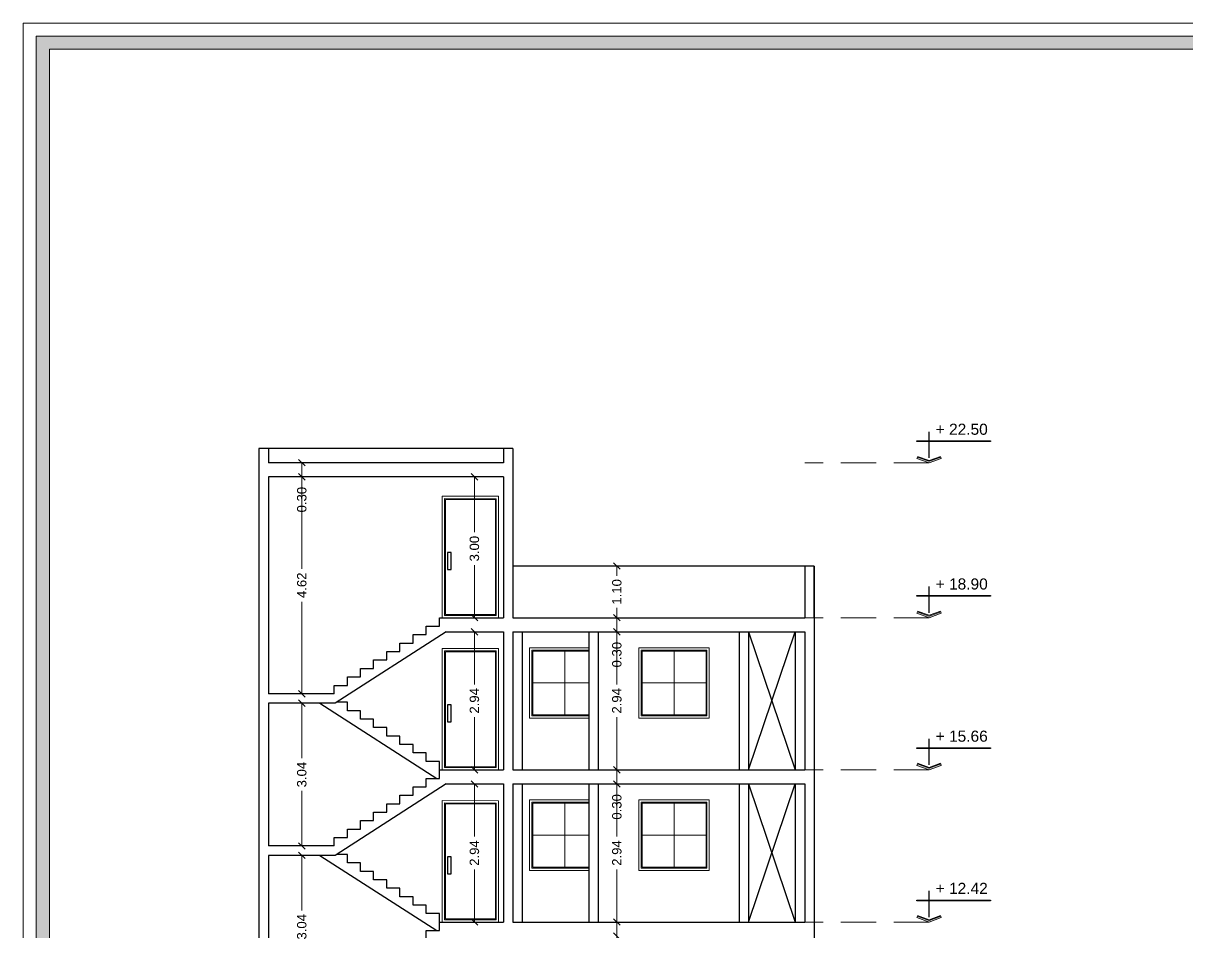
# Model space of a CAD drawing. Header units: metres. Extents: x -355 to 973, y -73 to 238.
# Drawn here: x 545.38 to 570.13, y 216.49 to 235.83 of the extents above; entities that cross this region are included whole.
import ezdxf

# ---------------------------------------------------------------- set-up
doc = ezdxf.new("R2010")
doc.units = ezdxf.units.M
doc.header["$LTSCALE"] = 3
doc.header["$MEASUREMENT"] = 0
doc.linetypes.add('DASHED2', pattern=[0.375, 0.25, -0.125])
for name, color, linetype, lineweight in [('.....13', 7, 'DASHED2', 13), ('05', 21, 'Continuous', 5), ('09', 120, 'Continuous', 9)]:
    doc.layers.add(name, color=color, linetype=linetype, lineweight=lineweight)
doc.layers.add('A-FALSE-25-Knuf', color=2, linetype='Continuous')
doc.layers.add('khatchin', color=7, linetype='Continuous')
doc.styles.get("Standard").update_dxf_attribs({"font": 'arial.ttf'})
doc.dimstyles.new('ahmad', dxfattribs={"dimtxt": 0.2, "dimasz": 0.1375, "dimexe": 0, "dimexo": 0.0625, "dimgap": 0.09, "dimtad": 0, "dimzin": 0, "dimdsep": 46, "dimtxsty": 'Standard', "dimblk": 'OBLIQUE', "dimcen": 0.09, "dimclrd": 245, "dimclrt": 61, "dimadec": 0, "dimazin": 0, "dimtfac": 1, "dimtofl": 0, "dimtmove": 0, "dimatfit": 3, "dimldrblk": 'OBLIQUE', "dimfxl": 0, "dimfxlon": 1, "dimtolj": 1, "dimtzin": 0, "dimlwd": 13, "dimarcsym": 0})

# ---------------------------------------------------------------- blocks, each defined once
blk = doc.blocks.new('7uy')
at = {"layer": 'Defpoints'}
for p, q in [((307.318, 21.839), (307.038, 21.839)), ((307.318, 21.659), (307.318, 21.839))]:
    blk.add_line(p, q, dxfattribs=at)
blk = doc.blocks.new('_Oblique')
at = {"color": 0, "linetype": 'ByBlock', "lineweight": -2}
blk.add_line((-0.5, -0.5), (0.5, 0.5), dxfattribs=at)
blk = doc.blocks.new('*D189')
at = {"color": 245, "lineweight": 13, "transparency": 16777216}
for p, q in [((554.976, 222.878), (554.976, 221.759)), ((554.976, 219.938), (554.976, 221.057))]:
    blk.add_line(p, q, dxfattribs=at)
at = {"layer": 'Defpoints', "color": 0, "transparency": 16777216}
for p in [(554.378, 222.878), (554.976, 222.878), (554.235, 219.938)]:
    blk.add_point(p, dxfattribs=at)
at = {"color": 245, "lineweight": 13, "transparency": 16777216, "xscale": 0.1375, "yscale": 0.1375, "zscale": 0.1375}
for p, rotation in [((554.976, 222.878), 90), ((554.976, 219.938), 270)]:
    blk.add_blockref('_Oblique', p, dxfattribs=dict(at, rotation=rotation))
at = {"color": 61, "transparency": 16777216, "insert": (554.976, 221.408), "char_height": 0.2, "attachment_point": 5, "rotation": 90}
blk.add_mtext('\\A1;2.94', dxfattribs=at)
blk = doc.blocks.new('erger')
blk.add_lwpolyline([(285.953, 18.481), (285.876, 18.481), (285.876, 18.121), (285.953, 18.121)], close=True)
at = {"layer": '09'}
for points in [[(285.766, 17.095), (286.965, 17.093), (286.965, 19.679), (285.766, 19.681)], [(285.816, 17.145), (286.915, 17.143), (286.915, 19.629), (285.816, 19.631)], [(285.836, 17.165), (286.895, 17.163), (286.895, 19.609), (285.836, 19.611)]]:
    blk.add_lwpolyline(points, close=True, dxfattribs=at)
blk = doc.blocks.new('*D190')
at = {"color": 245, "lineweight": 13, "transparency": 16777216}
for p, q in [((554.976, 219.638), (554.976, 218.519)), ((554.976, 216.698), (554.976, 217.817))]:
    blk.add_line(p, q, dxfattribs=at)
at = {"layer": 'Defpoints', "color": 0, "transparency": 16777216}
for p in [(554.378, 219.638), (554.976, 219.638), (554.235, 216.698)]:
    blk.add_point(p, dxfattribs=at)
at = {"color": 245, "lineweight": 13, "transparency": 16777216, "xscale": 0.1375, "yscale": 0.1375, "zscale": 0.1375}
for p, rotation in [((554.976, 219.638), 90), ((554.976, 216.698), 270)]:
    blk.add_blockref('_Oblique', p, dxfattribs=dict(at, rotation=rotation))
at = {"color": 61, "transparency": 16777216, "insert": (554.976, 218.168), "char_height": 0.2, "attachment_point": 5, "rotation": 90}
blk.add_mtext('\\A1;2.94', dxfattribs=at)
blk = doc.blocks.new('43wr34r')
at = {"layer": '09'}
for p, q in [((297.419, 28.365), (297.419, 27.005)), ((296.739, 27.685), (298.099, 27.685))]:
    blk.add_line(p, q, dxfattribs=at)
for points in [[(298.169, 28.435), (296.669, 28.435), (296.669, 26.935), (298.169, 26.935)], [(298.119, 28.385), (296.719, 28.385), (296.719, 26.985), (298.119, 26.985)], [(298.099, 28.365), (296.739, 28.365), (296.739, 27.005), (298.099, 27.005)]]:
    blk.add_lwpolyline(points, close=True, dxfattribs=at)
blk = doc.blocks.new('w4r43w4r')
at = {"layer": '09'}
for p, q in [((270.664, 19.625), (270.664, 18.265)), ((269.984, 18.945), (271.173, 18.945))]:
    blk.add_line(p, q, dxfattribs=at)
for points in [[(271.173, 19.695), (269.914, 19.695), (269.914, 18.195), (271.173, 18.195)], [(271.173, 19.645), (269.964, 19.645), (269.964, 18.245), (271.173, 18.245)], [(271.173, 19.625), (269.984, 19.625), (269.984, 18.265), (271.173, 18.265)]]:
    blk.add_lwpolyline(points, dxfattribs=at)
blk = doc.blocks.new('*D209')
at = {"layer": 'Defpoints', "color": 0, "transparency": 16777216}
for p in [(551.303, 221.358), (551.303, 218.318), (551.303, 218.318)]:
    blk.add_point(p, dxfattribs=at)
at = {"layer": 'khatchin', "color": 245, "lineweight": 13, "transparency": 16777216}
for p, q in [((551.303, 221.358), (551.303, 220.187)), ((551.303, 218.318), (551.303, 219.489))]:
    blk.add_line(p, q, dxfattribs=at)
at = {"layer": 'khatchin', "color": 245, "lineweight": 13, "transparency": 16777216, "xscale": 0.1375, "yscale": 0.1375, "zscale": 0.1375}
for p, rotation in [((551.303, 221.358), 90), ((551.303, 218.318), 270)]:
    blk.add_blockref('_Oblique', p, dxfattribs=dict(at, rotation=rotation))
at = {"layer": 'khatchin', "color": 61, "transparency": 16777216, "insert": (551.303, 219.838), "char_height": 0.2, "attachment_point": 5, "rotation": 90}
blk.add_mtext('\\A1;3.04', dxfattribs=at)
blk = doc.blocks.new('*D210')
at = {"layer": 'Defpoints', "color": 0, "transparency": 16777216}
for p in [(551.303, 218.118), (551.303, 215.078), (551.303, 215.078)]:
    blk.add_point(p, dxfattribs=at)
at = {"layer": 'khatchin', "color": 245, "lineweight": 13, "transparency": 16777216}
for p, q in [((551.303, 218.118), (551.303, 216.947)), ((551.303, 215.078), (551.303, 216.249))]:
    blk.add_line(p, q, dxfattribs=at)
at = {"layer": 'khatchin', "color": 245, "lineweight": 13, "transparency": 16777216, "xscale": 0.1375, "yscale": 0.1375, "zscale": 0.1375}
for p, rotation in [((551.303, 218.118), 90), ((551.303, 215.078), 270)]:
    blk.add_blockref('_Oblique', p, dxfattribs=dict(at, rotation=rotation))
at = {"layer": 'khatchin', "color": 61, "transparency": 16777216, "insert": (551.303, 216.598), "char_height": 0.2, "attachment_point": 5, "rotation": 90}
blk.add_mtext('\\A1;3.04', dxfattribs=at)
blk = doc.blocks.new('*D198')
at = {"layer": 'Defpoints', "color": 0, "transparency": 16777216}
for p in [(551.303, 226.178), (551.303, 221.558), (551.303, 221.558)]:
    blk.add_point(p, dxfattribs=at)
at = {"layer": 'khatchin', "color": 245, "lineweight": 13, "transparency": 16777216}
for p, q in [((551.303, 226.178), (551.303, 224.221)), ((551.303, 221.558), (551.303, 223.515))]:
    blk.add_line(p, q, dxfattribs=at)
at = {"layer": 'khatchin', "color": 245, "lineweight": 13, "transparency": 16777216, "xscale": 0.1375, "yscale": 0.1375, "zscale": 0.1375}
for p, rotation in [((551.303, 226.178), 90), ((551.303, 221.558), 270)]:
    blk.add_blockref('_Oblique', p, dxfattribs=dict(at, rotation=rotation))
at = {"layer": 'khatchin', "color": 61, "transparency": 16777216, "insert": (551.303, 223.868), "char_height": 0.2, "attachment_point": 5, "rotation": 90}
blk.add_mtext('\\A1;4.62', dxfattribs=at)
blk = doc.blocks.new('*D211')
at = {"layer": 'Defpoints', "color": 0, "transparency": 16777216}
for p in [(557.607, 219.938), (557.607, 219.638), (558.006, 219.638)]:
    blk.add_point(p, dxfattribs=at)
at = {"layer": 'khatchin', "color": 245, "lineweight": 13, "transparency": 16777216}
for p, q in [((558.006, 219.938), (558.006, 219.638)), ((558.006, 219.638), (558.006, 219.5))]:
    blk.add_line(p, q, dxfattribs=at)
at = {"layer": 'khatchin', "color": 245, "lineweight": 13, "transparency": 16777216, "xscale": 0.1375, "yscale": 0.1375, "zscale": 0.1375}
for p, rotation in [((558.006, 219.938), 90), ((558.006, 219.638), 270)]:
    blk.add_blockref('_Oblique', p, dxfattribs=dict(at, rotation=rotation))
at = {"layer": 'khatchin', "color": 61, "transparency": 16777216, "insert": (558.006, 219.151), "char_height": 0.2, "attachment_point": 5, "rotation": 90}
blk.add_mtext('\\A1;0.30', dxfattribs=at)
blk = doc.blocks.new('*D212')
at = {"layer": 'Defpoints', "color": 0, "transparency": 16777216}
for p in [(558.006, 222.878), (558.006, 222.878), (558.006, 219.938)]:
    blk.add_point(p, dxfattribs=at)
at = {"layer": 'khatchin', "color": 245, "lineweight": 13, "transparency": 16777216}
for p, q in [((558.006, 222.878), (558.006, 221.759)), ((558.006, 219.938), (558.006, 221.057))]:
    blk.add_line(p, q, dxfattribs=at)
at = {"layer": 'khatchin', "color": 245, "lineweight": 13, "transparency": 16777216, "xscale": 0.1375, "yscale": 0.1375, "zscale": 0.1375}
for p, rotation in [((558.006, 222.878), 90), ((558.006, 219.938), 270)]:
    blk.add_blockref('_Oblique', p, dxfattribs=dict(at, rotation=rotation))
at = {"layer": 'khatchin', "color": 61, "transparency": 16777216, "insert": (558.006, 221.408), "char_height": 0.2, "attachment_point": 5, "rotation": 90}
blk.add_mtext('\\A1;2.94', dxfattribs=at)
blk = doc.blocks.new('*D199')
at = {"layer": 'Defpoints', "color": 0, "transparency": 16777216}
for p in [(557.607, 216.698), (557.607, 216.398), (558.006, 216.398)]:
    blk.add_point(p, dxfattribs=at)
at = {"layer": 'khatchin', "color": 245, "lineweight": 13, "transparency": 16777216}
for p, q in [((558.006, 216.698), (558.006, 216.398)), ((558.006, 216.398), (558.006, 216.26))]:
    blk.add_line(p, q, dxfattribs=at)
at = {"layer": 'khatchin', "color": 245, "lineweight": 13, "transparency": 16777216, "xscale": 0.1375, "yscale": 0.1375, "zscale": 0.1375}
for p, rotation in [((558.006, 216.698), 90), ((558.006, 216.398), 270)]:
    blk.add_blockref('_Oblique', p, dxfattribs=dict(at, rotation=rotation))
at = {"layer": 'khatchin', "color": 61, "transparency": 16777216, "insert": (558.006, 215.911), "char_height": 0.2, "attachment_point": 5, "rotation": 90}
blk.add_mtext('\\A1;0.30', dxfattribs=at)
blk = doc.blocks.new('*D200')
at = {"layer": 'Defpoints', "color": 0, "transparency": 16777216}
for p in [(558.006, 219.638), (558.006, 219.638), (558.006, 216.698)]:
    blk.add_point(p, dxfattribs=at)
at = {"layer": 'khatchin', "color": 245, "lineweight": 13, "transparency": 16777216}
for p, q in [((558.006, 219.638), (558.006, 218.519)), ((558.006, 216.698), (558.006, 217.817))]:
    blk.add_line(p, q, dxfattribs=at)
at = {"layer": 'khatchin', "color": 245, "lineweight": 13, "transparency": 16777216, "xscale": 0.1375, "yscale": 0.1375, "zscale": 0.1375}
for p, rotation in [((558.006, 219.638), 90), ((558.006, 216.698), 270)]:
    blk.add_blockref('_Oblique', p, dxfattribs=dict(at, rotation=rotation))
at = {"layer": 'khatchin', "color": 61, "transparency": 16777216, "insert": (558.006, 218.168), "char_height": 0.2, "attachment_point": 5, "rotation": 90}
blk.add_mtext('\\A1;2.94', dxfattribs=at)
blk = doc.blocks.new('*D207')
at = {"layer": 'Defpoints', "color": 0, "transparency": 16777216}
for p in [(557.607, 223.178), (557.607, 222.878), (558.006, 222.878)]:
    blk.add_point(p, dxfattribs=at)
at = {"layer": 'khatchin', "color": 245, "lineweight": 13, "transparency": 16777216}
for p, q in [((558.006, 223.178), (558.006, 222.878)), ((558.006, 222.878), (558.006, 222.74))]:
    blk.add_line(p, q, dxfattribs=at)
at = {"layer": 'khatchin', "color": 245, "lineweight": 13, "transparency": 16777216, "xscale": 0.1375, "yscale": 0.1375, "zscale": 0.1375}
for p, rotation in [((558.006, 223.178), 90), ((558.006, 222.878), 270)]:
    blk.add_blockref('_Oblique', p, dxfattribs=dict(at, rotation=rotation))
at = {"layer": 'khatchin', "color": 61, "transparency": 16777216, "insert": (558.006, 222.391), "char_height": 0.2, "attachment_point": 5, "rotation": 90}
blk.add_mtext('\\A1;0.30', dxfattribs=at)
blk = doc.blocks.new('*D213')
at = {"layer": 'Defpoints', "color": 0, "transparency": 16777216}
for p in [(558.006, 224.278), (558.006, 224.278), (558.006, 223.178)]:
    blk.add_point(p, dxfattribs=at)
at = {"layer": 'khatchin', "color": 245, "lineweight": 13, "transparency": 16777216}
for p, q in [((558.006, 224.278), (558.006, 224.068)), ((558.006, 223.178), (558.006, 223.388))]:
    blk.add_line(p, q, dxfattribs=at)
at = {"layer": 'khatchin', "color": 245, "lineweight": 13, "transparency": 16777216, "xscale": 0.1375, "yscale": 0.1375, "zscale": 0.1375}
for p, rotation in [((558.006, 224.278), 90), ((558.006, 223.178), 270)]:
    blk.add_blockref('_Oblique', p, dxfattribs=dict(at, rotation=rotation))
at = {"layer": 'khatchin', "color": 61, "transparency": 16777216, "insert": (558.006, 223.728), "char_height": 0.2, "attachment_point": 5, "rotation": 90}
blk.add_mtext('\\A1;1.10', dxfattribs=at)
blk = doc.blocks.new('*D208')
at = {"color": 245, "lineweight": 13, "transparency": 16777216}
for p, q in [((554.976, 226.178), (554.976, 224.997)), ((554.976, 223.178), (554.976, 224.299))]:
    blk.add_line(p, q, dxfattribs=at)
at = {"layer": 'Defpoints', "color": 0, "transparency": 16777216}
for p in [(554.378, 226.178), (554.976, 226.178), (554.235, 223.178)]:
    blk.add_point(p, dxfattribs=at)
at = {"color": 245, "lineweight": 13, "transparency": 16777216, "xscale": 0.1375, "yscale": 0.1375, "zscale": 0.1375}
for p, rotation in [((554.976, 226.178), 90), ((554.976, 223.178), 270)]:
    blk.add_blockref('_Oblique', p, dxfattribs=dict(at, rotation=rotation))
at = {"color": 61, "transparency": 16777216, "insert": (554.976, 224.648), "char_height": 0.2, "attachment_point": 5, "rotation": 90}
blk.add_mtext('\\A1;3.00', dxfattribs=at)
blk = doc.blocks.new('*D215')
at = {"layer": 'Defpoints', "color": 0, "transparency": 16777216}
for p in [(551.303, 226.478), (551.303, 226.478), (551.303, 226.178)]:
    blk.add_point(p, dxfattribs=at)
at = {"layer": 'khatchin', "color": 245, "lineweight": 13, "transparency": 16777216}
for p, q in [((551.303, 226.478), (551.303, 226.178)), ((551.303, 226.178), (551.303, 226.04))]:
    blk.add_line(p, q, dxfattribs=at)
at = {"layer": 'khatchin', "color": 245, "lineweight": 13, "transparency": 16777216, "xscale": 0.1375, "yscale": 0.1375, "zscale": 0.1375}
for p, rotation in [((551.303, 226.478), 90), ((551.303, 226.178), 270)]:
    blk.add_blockref('_Oblique', p, dxfattribs=dict(at, rotation=rotation))
at = {"layer": 'khatchin', "color": 61, "transparency": 16777216, "insert": (551.303, 225.691), "char_height": 0.2, "attachment_point": 5, "rotation": 90}
blk.add_mtext('\\A1;0.30', dxfattribs=at)

msp = doc.modelspace()

# ---------------------------------------------------------------- hatches: boundary and pattern name
for points in [[(564.647, 226.472), (564.908, 226.568), (564.896, 226.599), (564.647, 226.507), (564.399, 226.599), (564.387, 226.568)], [(564.647, 223.178), (564.908, 223.274), (564.896, 223.305), (564.647, 223.213), (564.399, 223.305), (564.387, 223.274)], [(564.647, 219.938), (564.908, 220.034), (564.896, 220.065), (564.647, 219.973), (564.399, 220.065), (564.387, 220.034)], [(564.647, 216.698), (564.908, 216.794), (564.896, 216.825), (564.647, 216.733), (564.399, 216.825), (564.387, 216.794)]]:
    msp.add_hatch(color=256).paths.add_polyline_path(points)
at = {"layer": '05'}
h = msp.add_hatch(color=256, dxfattribs=at)
h.paths.add_polyline_path([(600.698, 235.556), (600.698, 197.338), (545.655, 197.338), (545.655, 235.556)])
h.paths.add_polyline_path([(600.42, 197.615), (545.932, 197.615), (545.932, 235.278), (600.42, 235.278)], flags=16)

# ---------------------------------------------------------------- linework, layer by layer
at = {"layer": '.....13'}
for p, q in [((564.647, 226.472), (562.004, 226.478)), ((564.647, 223.178), (562.004, 223.178)), ((564.647, 219.938), (562.004, 219.938)), ((564.647, 216.698), (562.004, 216.698))]:
    msp.add_line(p, q, dxfattribs=at)
for p, q in [((564.647, 226.579), (564.647, 227.136)), ((550.392, 226.778), (550.392, 204.278)), ((550.592, 226.778), (550.592, 226.478)), ((555.592, 226.778), (555.592, 226.478)), ((555.792, 226.778), (555.792, 223.178)), ((564.389, 226.942), (565.956, 226.942)), ((550.592, 226.178), (550.592, 221.558)), ((555.592, 226.178), (555.592, 223.178)), ((562.004, 224.278), (562.004, 223.178)), ((562.202, 224.278), (562.202, 204.278)), ((564.647, 223.285), (564.647, 223.842)), ((564.389, 223.648), (565.956, 223.648)), ((554.232, 223.178), (555.592, 223.178)), ((555.792, 223.178), (562.004, 223.178)), ((554.378, 222.878), (555.592, 222.878)), ((555.592, 222.878), (555.592, 219.938)), ((555.792, 222.878), (562.004, 222.878)), ((555.792, 222.878), (555.792, 219.938)), ((555.991, 222.878), (555.991, 219.938)), ((557.407, 222.878), (557.407, 219.938)), ((557.607, 222.878), (557.607, 219.938)), ((560.607, 222.878), (560.607, 219.938)), ((560.807, 222.878), (560.807, 219.938)), ((561.802, 222.878), (561.802, 219.938)), ((562.004, 222.878), (562.004, 219.938)), ((550.592, 221.358), (550.592, 218.318)), ((564.647, 220.045), (564.647, 220.602)), ((564.389, 220.408), (565.956, 220.408)), ((554.232, 219.938), (555.592, 219.938)), ((555.792, 219.938), (562.004, 219.938)), ((554.378, 219.638), (555.592, 219.638)), ((555.592, 219.638), (555.592, 216.698)), ((555.792, 219.638), (562.004, 219.638)), ((555.792, 219.638), (555.792, 216.698)), ((555.991, 219.638), (555.991, 216.698)), ((557.407, 219.638), (557.407, 216.698)), ((557.607, 219.638), (557.607, 216.698)), ((560.607, 219.638), (560.607, 216.698)), ((560.807, 219.638), (560.807, 216.698)), ((561.802, 219.638), (561.802, 216.698)), ((562.004, 219.638), (562.004, 216.698)), ((550.592, 218.118), (550.592, 215.078)), ((564.647, 216.805), (564.647, 217.362)), ((564.389, 217.168), (565.956, 217.168)), ((554.235, 216.698), (555.592, 216.698)), ((555.792, 216.698), (562.004, 216.698))]:
    msp.add_line(p, q)
for points in [[(564.389, 226.942), (565.956, 226.942), (565.956, 226.927), (564.389, 226.927)], [(564.389, 223.648), (565.956, 223.648), (565.956, 223.633), (564.389, 223.633)], [(564.389, 220.408), (565.956, 220.408), (565.956, 220.393), (564.389, 220.393)], [(564.389, 217.168), (565.956, 217.168), (565.956, 217.153), (564.389, 217.153)]]:
    msp.add_lwpolyline(points, close=True)
at = {"layer": '05'}
for p, q in [((564.387, 226.568), (564.399, 226.599)), ((564.647, 226.472), (564.387, 226.568)), ((564.399, 226.599), (564.647, 226.507)), ((564.404, 226.612), (564.647, 226.523)), ((564.647, 226.523), (564.891, 226.612)), ((564.647, 226.507), (564.896, 226.599)), ((564.647, 226.472), (564.908, 226.568)), ((564.908, 226.568), (564.896, 226.599)), ((564.387, 223.274), (564.399, 223.305)), ((564.647, 223.178), (564.387, 223.274)), ((564.399, 223.305), (564.647, 223.213)), ((564.404, 223.318), (564.647, 223.229)), ((564.647, 223.229), (564.891, 223.318)), ((564.647, 223.213), (564.896, 223.305)), ((564.647, 223.178), (564.908, 223.274)), ((564.908, 223.274), (564.896, 223.305)), ((564.387, 220.034), (564.399, 220.065)), ((564.399, 220.065), (564.647, 219.973)), ((564.404, 220.078), (564.647, 219.989)), ((564.647, 219.989), (564.891, 220.078)), ((564.647, 219.973), (564.896, 220.065)), ((564.908, 220.034), (564.896, 220.065)), ((564.647, 219.938), (564.387, 220.034)), ((564.647, 219.938), (564.908, 220.034)), ((564.404, 216.838), (564.647, 216.749)), ((564.647, 216.749), (564.891, 216.838)), ((564.387, 216.794), (564.399, 216.825)), ((564.647, 216.698), (564.387, 216.794)), ((564.399, 216.825), (564.647, 216.733)), ((564.647, 216.733), (564.896, 216.825)), ((564.647, 216.698), (564.908, 216.794)), ((564.908, 216.794), (564.896, 216.825))]:
    msp.add_line(p, q, dxfattribs=at)
for points in [[(600.975, 235.833), (545.377, 235.833), (545.377, 197.06), (600.975, 197.06)], [(600.698, 235.556), (545.655, 235.556), (545.655, 197.338), (600.698, 197.338)], [(600.42, 235.278), (545.932, 235.278), (545.932, 197.615), (600.42, 197.615)]]:
    msp.add_lwpolyline(points, close=True, dxfattribs=at)
at = {"layer": 'Defpoints'}
for p, q in [((554.378, 222.878), (552.014, 221.358)), ((551.712, 221.558), (550.592, 221.558)), ((551.992, 221.558), (551.712, 221.558)), ((552.014, 221.358), (550.592, 221.358)), ((551.69, 221.358), (554.179, 219.758)), ((552.272, 221.378), (552.045, 221.378)), ((552.272, 221.198), (552.272, 221.378)), ((554.378, 219.638), (552.014, 218.118)), ((551.712, 218.318), (550.592, 218.318)), ((552.014, 218.118), (550.592, 218.118)), ((551.69, 218.118), (554.179, 216.518)), ((551.992, 218.318), (551.712, 218.318)), ((552.272, 218.138), (552.045, 218.138)), ((552.272, 217.958), (552.272, 218.138))]:
    msp.add_line(p, q, dxfattribs=at)
at = {"layer": 'khatchin'}
for p, q in [((555.792, 226.778), (550.392, 226.778)), ((555.592, 226.478), (550.592, 226.478)), ((555.592, 226.178), (550.592, 226.178)), ((562.202, 224.278), (555.792, 224.278)), ((562.202, 223.178), (562.202, 224.278)), ((560.807, 219.938), (561.802, 222.878)), ((560.807, 222.878), (561.802, 219.938)), ((560.807, 216.698), (561.802, 219.638)), ((560.807, 219.638), (561.802, 216.698))]:
    msp.add_line(p, q, dxfattribs=at)

# ---------------------------------------------------------------- block references
at = {"layer": 'A-FALSE-25-Knuf'}
for name, p in [('w4r43w4r', (286.234, 202.843)), ('43wr34r', (261.804, 194.103)), ('w4r43w4r', (286.234, 199.603)), ('43wr34r', (261.804, 190.863))]:
    msp.add_blockref(name, p, dxfattribs=at)
at = {"layer": 'Defpoints'}
for name, p in [('erger', (268.526, 206.083)), ('erger', (268.526, 202.843)), ('7uy', (245.234, 199.359)), ('7uy', (245.514, 199.179)), ('7uy', (245.794, 198.999)), ('7uy', (246.074, 198.819)), ('7uy', (246.354, 198.639)), ('7uy', (246.634, 198.459)), ('7uy', (246.914, 198.279)), ('erger', (268.526, 199.603)), ('7uy', (245.234, 196.119)), ('7uy', (245.514, 195.939)), ('7uy', (245.794, 195.759)), ('7uy', (246.074, 195.579)), ('7uy', (246.354, 195.399)), ('7uy', (246.634, 195.219)), ('7uy', (246.914, 195.039))]:
    msp.add_blockref(name, p, dxfattribs=at)
at = {"layer": 'Defpoints', "xscale": -1}
for p in [(861.55, 201.339), (860.99, 200.979), (861.27, 201.159), (860.71, 200.799), (860.43, 200.619), (859.87, 200.259), (860.15, 200.439), (859.59, 200.079), (859.31, 199.899), (861.55, 198.099), (860.99, 197.739), (861.27, 197.919), (860.71, 197.559), (860.43, 197.379), (859.87, 197.019), (860.15, 197.199), (859.59, 196.839), (859.31, 196.659), (861.55, 194.859), (861.27, 194.679)]:
    msp.add_blockref('7uy', p, dxfattribs=at)

# ---------------------------------------------------------------- texts
at = {"char_height": 0.2359, "width": 1.81395, "attachment_point": 1}
for s, insert in [('+ 22.50', (564.789, 227.308)), ('+ 18.90', (564.789, 224.014)), ('+ 15.66', (564.789, 220.774)), ('+ 12.42', (564.789, 217.534))]:
    msp.add_mtext(s, dxfattribs=dict(at, insert=insert))

# ---------------------------------------------------------------- dimensions: what is measured, and where the dimension line sits
for base, p1, p2, picture, middle in [((554.976, 226.178), (554.235, 223.178), (554.378, 226.178), '*D208', (554.976, 224.648)), ((554.976, 222.878), (554.235, 219.938), (554.378, 222.878), '*D189', (554.976, 221.408)), ((554.976, 219.638), (554.235, 216.698), (554.378, 219.638), '*D190', (554.976, 218.168))]:
    dim = msp.add_linear_dim(base=base, p1=p1, p2=p2, angle=90, dimstyle='ahmad')
    dim.commit()
    dim.dimension.update_dxf_attribs({"geometry": picture, "text_midpoint": middle, "dimtype": 160})
at = {"layer": 'khatchin'}
dim = msp.add_linear_dim(base=(551.303, 226.478), p1=(551.303, 226.178), p2=(551.303, 226.478), angle=90, dimstyle='ahmad', dxfattribs=at)
dim.commit()
dim.dimension.update_dxf_attribs({"geometry": '*D215', "text_midpoint": (551.303, 225.691), "dimtype": 160})
for base, p1, p2, picture, middle in [((551.303, 221.558), (551.303, 226.178), (551.303, 221.558), '*D198', (551.303, 223.868)), ((558.006, 224.278), (558.006, 223.178), (558.006, 224.278), '*D213', (558.006, 223.728)), ((558.006, 222.878), (557.607, 223.178), (557.607, 222.878), '*D207', (558.006, 222.391)), ((558.006, 222.878), (558.006, 219.938), (558.006, 222.878), '*D212', (558.006, 221.408)), ((551.303, 218.318), (551.303, 221.358), (551.303, 218.318), '*D209', (551.303, 219.838)), ((558.006, 219.638), (557.607, 219.938), (557.607, 219.638), '*D211', (558.006, 219.151)), ((558.006, 219.638), (558.006, 216.698), (558.006, 219.638), '*D200', (558.006, 218.168)), ((551.303, 215.078), (551.303, 218.118), (551.303, 215.078), '*D210', (551.303, 216.598)), ((558.006, 216.398), (557.607, 216.698), (557.607, 216.398), '*D199', (558.006, 215.911))]:
    dim = msp.add_linear_dim(base=base, p1=p1, p2=p2, angle=90, dimstyle='ahmad', dxfattribs=at)
    dim.commit()
    dim.dimension.update_dxf_attribs({"geometry": picture, "text_midpoint": middle})

doc.saveas('drawing.dxf')
